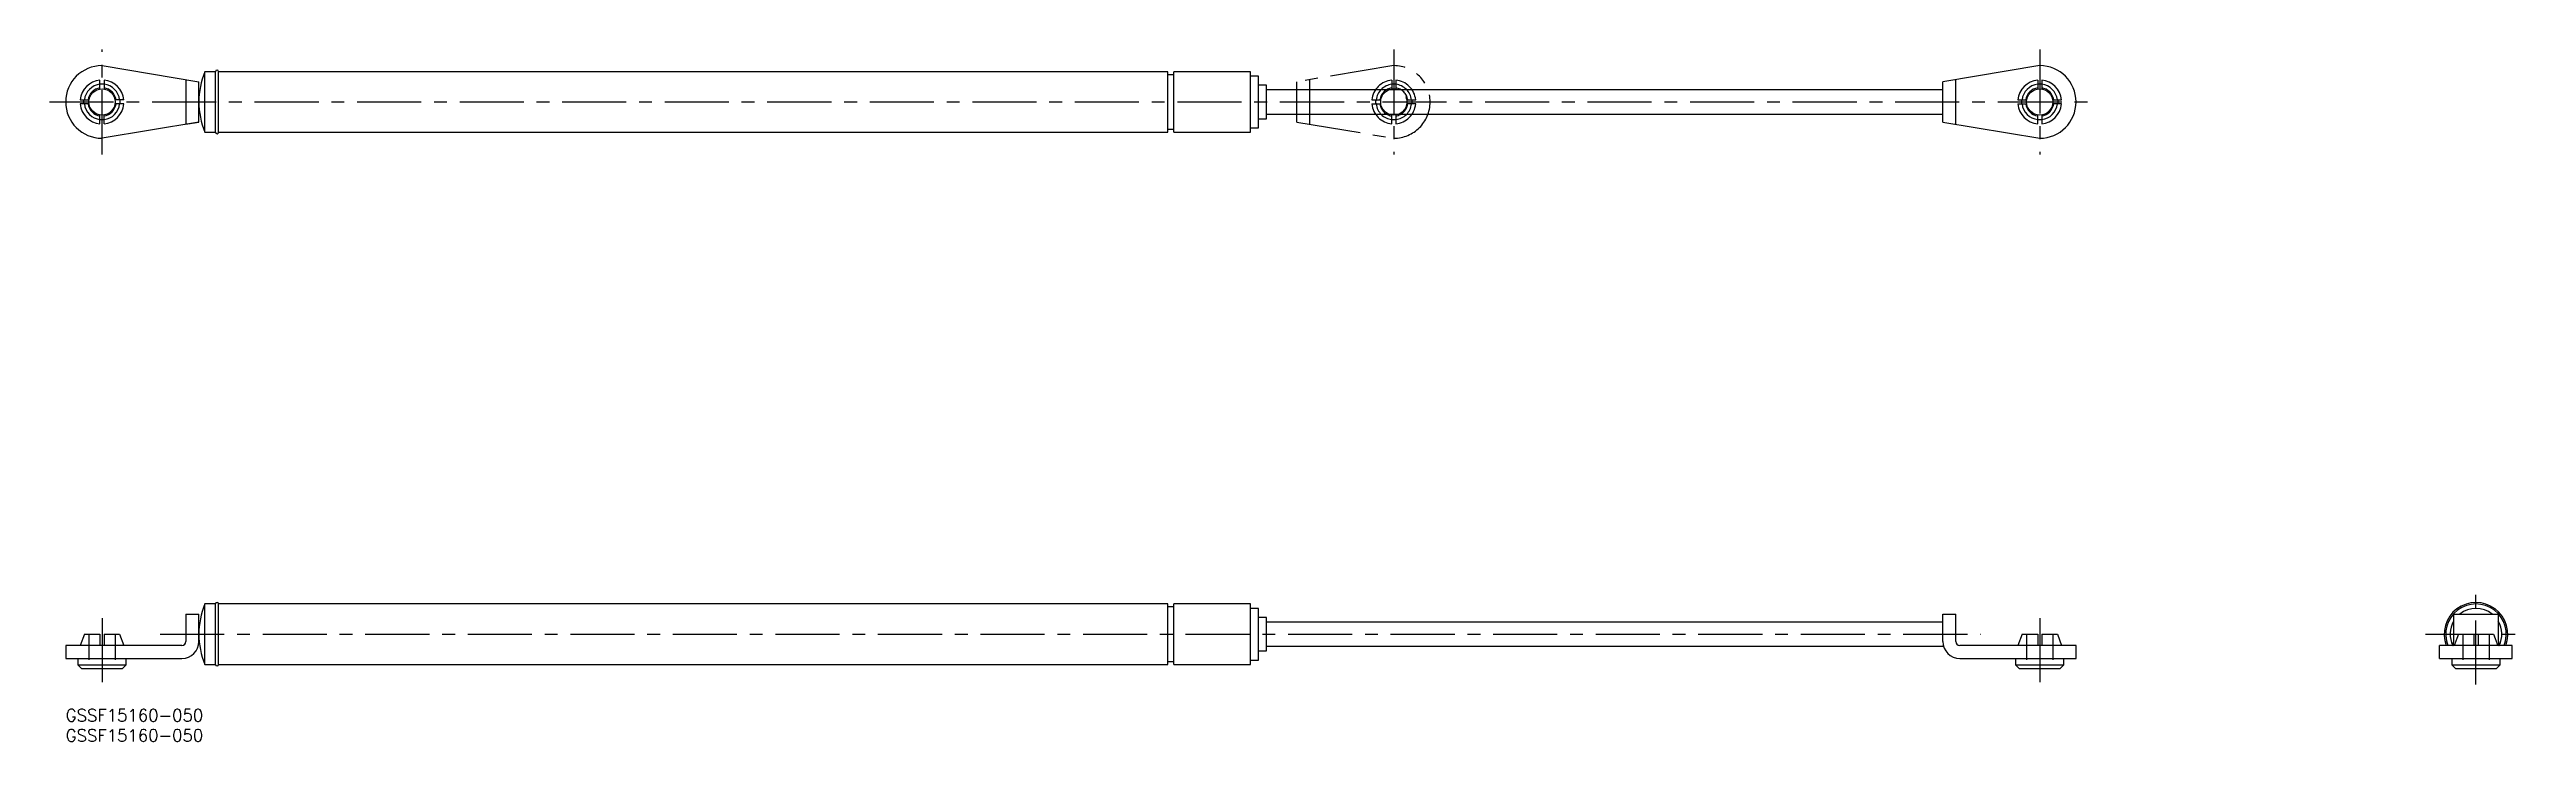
# Model space of a CAD drawing. Extents: x -4 to 610, y -8 to 164.
import ezdxf

# ---------------------------------------------------------------- set-up
doc = ezdxf.new("R2010")
doc.units = 0
doc.header["$LTSCALE"] = 0.5
for name, pattern in [('CENTER', [50.8, 31.75, -6.35, 6.35, -6.35]), ('DASHED', [19.05, 12.7, -6.35]), ('PHANTOM', [63.5, 31.75, -6.35, 6.35, -6.35, 6.35, -6.35])]:
    doc.linetypes.add(name, pattern=pattern)
for name, color, linetype in [('MSM_CENTER', 1, 'CENTER'), ('MSM_CONTINUOUS', 7, 'CONTINUOUS'), ('MSM_DASHED', 4, 'DASHED'), ('MSM_IMAGINARY', 6, 'PHANTOM'), ('MSM_PART_NUMBER', 7, 'CONTINUOUS')]:
    doc.layers.add(name, color=color, linetype=linetype)
doc.styles.get("Standard").update_dxf_attribs({"font": 'txt.shx', "height": 3, "bigfont": 'bigfont.shx'})

# ---------------------------------------------------------------- blocks, each defined once
blk = doc.blocks.new('*U21')
at = {"layer": 'MSM_PART_NUMBER'}
blk.add_text('GSSF15160-050', height=3, dxfattribs=at).set_placement((0, -3))
blk = doc.blocks.new('*U22')
at = {"layer": 'MSM_PART_NUMBER'}
blk.add_text('GSSF15160-050', height=3, dxfattribs=at).set_placement((0, -8))

msp = doc.modelspace()

# ---------------------------------------------------------------- linework, layer by layer
at = {"layer": 'MSM_CENTER'}
for p, q in [((9, 137.57), (9, 163.57)), ((329, 163.57), (329, 137.57)), ((489, 163.57), (489, 137.57)), ((-4, 150.57), (502, 150.57)), ((597.08, 6.1), (597.08, 31.1)), ((9, 22.6), (9, 6)), ((23.42, 18.6), (474.32, 18.6)), ((489, 22.6), (489, 6)), ((584.58, 18.6), (609.58, 18.6))]:
    msp.add_line(p, q, dxfattribs=at)
at = {"layer": 'MSM_CONTINUOUS'}
for p, q in [((9, 159.57), (33, 155.57)), ((489, 159.57), (465, 155.57)), ((8.5, 153.78), (8.5, 155.99)), ((8.5, 155.04), (9.5, 155.04)), ((9.5, 155.99), (9.5, 153.78)), ((29.8, 156.1), (29.8, 145.04)), ((33, 145.57), (33, 155.57)), ((37.12, 158.07), (34.46, 158.07)), ((34.46, 143.07), (34.46, 158.07)), ((37.12, 143.07), (37.12, 158.07)), ((273, 158.07), (37.88, 158.07)), ((37.88, 143.07), (37.88, 158.07)), ((273, 143.07), (273, 158.07)), ((274.5, 157.32), (273, 157.32)), ((274.5, 143.07), (274.5, 158.07)), ((293.5, 158.07), (274.5, 158.07)), ((293.5, 143.07), (293.5, 158.07)), ((295.5, 156.97), (293.5, 156.97)), ((295.5, 144.17), (295.5, 156.97)), ((297.5, 154.72), (295.5, 154.72)), ((297.5, 146.42), (297.5, 154.72)), ((465, 153.57), (297.5, 153.57)), ((465, 145.57), (465, 155.57)), ((468.2, 145.04), (468.2, 156.1)), ((488.5, 155.99), (488.5, 153.78)), ((488.5, 155.04), (489.5, 155.04)), ((489.5, 155.99), (489.5, 153.78)), ((3.58, 151.07), (5.79, 151.07)), ((5.79, 150.07), (3.58, 150.07)), ((4.5, 150.57), (4.53, 151.07)), ((4.53, 150.07), (4.5, 150.57)), ((8.5, 145.15), (8.5, 147.36)), ((9.5, 145.15), (9.5, 147.36)), ((14.42, 151.07), (12.21, 151.07)), ((14.42, 150.07), (12.21, 150.07)), ((297.5, 147.57), (465, 147.57)), ((483.58, 151.07), (485.79, 151.07)), ((483.58, 150.07), (485.79, 150.07)), ((488.5, 145.15), (488.5, 147.36)), ((489.5, 147.36), (489.5, 145.15)), ((492.21, 151.07), (494.42, 151.07)), ((494.42, 150.07), (492.21, 150.07)), ((493.47, 151.07), (493.5, 150.57)), ((493.5, 150.57), (493.47, 150.07)), ((9.5, 146.1), (8.5, 146.1)), ((33, 145.57), (9, 141.57)), ((29.8, 145.04), (33, 145.57)), ((34.46, 143.07), (37.12, 143.07)), ((37.88, 143.07), (273, 143.07)), ((273, 143.82), (274.5, 143.82)), ((274.5, 143.07), (293.5, 143.07)), ((293.5, 144.17), (295.5, 144.17)), ((295.5, 146.42), (297.5, 146.42)), ((465, 145.57), (489, 141.57)), ((489.5, 146.1), (488.5, 146.1)), ((37.12, 26.1), (34.46, 26.1)), ((34.46, 11.1), (34.46, 26.1)), ((37.12, 11.1), (37.12, 26.1)), ((273, 26.1), (37.88, 26.1)), ((37.88, 11.1), (37.88, 26.1)), ((273, 11.1), (273, 26.1)), ((274.5, 25.35), (273, 25.35)), ((293.5, 26.1), (274.5, 26.1)), ((274.5, 11.1), (274.5, 26.1)), ((293.5, 11.1), (293.5, 26.1)), ((295.5, 25), (293.5, 25)), ((295.5, 12.2), (295.5, 25)), ((4.63, 18.6), (3.58, 15.8)), ((4.63, 18.6), (8.5, 18.6)), ((8.5, 18.6), (8.5, 15.8)), ((9.5, 18.6), (13.37, 18.6)), ((9.5, 18.6), (9.5, 15.8)), ((13.37, 18.6), (14.42, 15.8)), ((29.8, 23.6), (29.8, 16.8)), ((29.8, 23.6), (33, 23.6)), ((33, 16.8), (33, 23.6)), ((297.5, 22.75), (295.5, 22.75)), ((297.5, 18.6), (297.5, 22.75)), ((297.5, 14.45), (297.5, 22.75)), ((465, 21.6), (297.5, 21.6)), ((465, 16.8), (465, 23.6)), ((465, 23.6), (468.2, 23.6)), ((468.2, 16.8), (468.2, 23.6)), ((484.63, 18.6), (483.58, 15.8)), ((484.63, 18.6), (488.5, 18.6)), ((488.5, 18.6), (488.5, 15.8)), ((489.5, 18.6), (493.37, 18.6)), ((489.5, 18.6), (489.5, 15.8)), ((493.37, 18.6), (494.42, 15.8)), ((591.55, 23.6), (602.61, 23.6)), ((591.55, 16.8), (591.55, 23.6)), ((592.71, 18.6), (591.67, 15.8)), ((592.71, 18.6), (596.58, 18.6)), ((596.58, 18.6), (596.58, 15.8)), ((597.58, 18.6), (601.45, 18.6)), ((597.58, 18.6), (597.58, 15.8)), ((601.45, 18.6), (602.5, 15.8)), ((602.61, 23.6), (602.61, 16.8)), ((0, 15.8), (0, 12.6)), ((28.8, 15.8), (0, 15.8)), ((0, 12.6), (28.8, 12.6)), ((3, 12.6), (3, 11)), ((15, 11), (15, 12.6)), ((295.5, 14.45), (297.5, 14.45)), ((297.5, 15.6), (465.18, 15.6)), ((498, 15.8), (469.2, 15.8)), ((469.2, 12.6), (498, 12.6)), ((483, 12.6), (483, 11)), ((495, 11), (495, 12.6)), ((498, 12.6), (498, 15.8)), ((588.08, 12.6), (588.08, 15.8)), ((606.08, 15.8), (588.08, 15.8)), ((588.08, 12.6), (606.08, 12.6)), ((591.08, 12.6), (591.08, 11)), ((603.08, 11), (603.08, 12.6)), ((606.08, 12.6), (606.08, 15.8)), ((3, 11), (4, 10)), ((3, 11), (15, 11)), ((14, 10), (4, 10)), ((14, 10), (15, 11)), ((34.46, 11.1), (37.12, 11.1)), ((37.88, 11.1), (273, 11.1)), ((273, 11.85), (274.5, 11.85)), ((274.5, 11.1), (293.5, 11.1)), ((293.5, 12.2), (295.5, 12.2)), ((483, 11), (484, 10)), ((483, 11), (495, 11)), ((494, 10), (484, 10)), ((494, 10), (495, 11)), ((591.08, 11), (592.08, 10)), ((591.08, 11), (603.08, 11)), ((602.08, 10), (592.08, 10)), ((602.08, 10), (603.08, 11))]:
    msp.add_line(p, q, dxfattribs=at)
for points in [[(591.38, 15.8, 0), (591.38, 15.8, 0), (591.38, 15.8, 0), (591.39, 15.8, 0), (591.39, 15.8, 0), (591.39, 15.8, 0), (591.39, 15.8, 0), (591.4, 15.8, 0), (591.4, 15.8, 0), (591.4, 15.81, 0), (591.4, 15.81, 0), (591.4, 15.81, 0), (591.41, 15.81, 0), (591.41, 15.81, 0), (591.41, 15.81, 0), (591.41, 15.82, 0), (591.41, 15.82, 0), (591.42, 15.82, 0), (591.42, 15.82, 0), (591.42, 15.83, 0), (591.42, 15.83, 0), (591.42, 15.83, 0), (591.43, 15.84, 0), (591.43, 15.84, 0), (591.43, 15.84, 0), (591.43, 15.85, 0), (591.43, 15.85, 0), (591.44, 15.85, 0), (591.44, 15.86, 0), (591.44, 15.86, 0), (591.44, 15.87, 0), (591.44, 15.87, 0), (591.45, 15.88, 0), (591.45, 15.88, 0), (591.45, 15.89, 0), (591.45, 15.89, 0), (591.45, 15.9, 0), (591.45, 15.9, 0), (591.46, 15.91, 0), (591.46, 15.91, 0), (591.46, 15.92, 0), (591.46, 15.92, 0), (591.46, 15.93, 0), (591.47, 15.94, 0), (591.47, 15.94, 0), (591.47, 15.95, 0), (591.47, 15.96, 0), (591.47, 15.96, 0), (591.47, 15.97, 0), (591.48, 15.98, 0), (591.48, 15.98, 0), (591.48, 15.99, 0), (591.48, 16, 0), (591.48, 16, 0), (591.48, 16.01, 0), (591.49, 16.02, 0), (591.49, 16.03, 0), (591.49, 16.03, 0), (591.49, 16.04, 0), (591.49, 16.05, 0), (591.49, 16.06, 0), (591.5, 16.07, 0), (591.5, 16.08, 0), (591.5, 16.08, 0), (591.5, 16.09, 0), (591.5, 16.1, 0), (591.5, 16.11, 0), (591.5, 16.12, 0), (591.5, 16.13, 0), (591.51, 16.14, 0), (591.51, 16.15, 0), (591.51, 16.16, 0), (591.51, 16.17, 0), (591.51, 16.18, 0), (591.51, 16.18, 0), (591.51, 16.19, 0), (591.51, 16.2, 0), (591.52, 16.21, 0), (591.52, 16.22, 0), (591.52, 16.23, 0), (591.52, 16.24, 0), (591.52, 16.25, 0), (591.52, 16.27, 0), (591.52, 16.28, 0), (591.52, 16.29, 0), (591.52, 16.3, 0), (591.53, 16.31, 0), (591.53, 16.32, 0), (591.53, 16.33, 0), (591.53, 16.34, 0), (591.53, 16.35, 0), (591.53, 16.36, 0), (591.53, 16.37, 0), (591.53, 16.38, 0), (591.53, 16.39, 0), (591.53, 16.41, 0), (591.53, 16.42, 0), (591.54, 16.43, 0), (591.54, 16.44, 0), (591.54, 16.45, 0), (591.54, 16.46, 0), (591.54, 16.47, 0), (591.54, 16.49, 0), (591.54, 16.5, 0), (591.54, 16.51, 0), (591.54, 16.52, 0), (591.54, 16.53, 0), (591.54, 16.55, 0), (591.54, 16.56, 0), (591.54, 16.57, 0), (591.54, 16.58, 0), (591.54, 16.59, 0), (591.54, 16.6, 0), (591.54, 16.62, 0), (591.55, 16.63, 0), (591.55, 16.64, 0), (591.55, 16.65, 0), (591.55, 16.67, 0), (591.55, 16.68, 0), (591.55, 16.69, 0), (591.55, 16.7, 0), (591.55, 16.71, 0), (591.55, 16.73, 0), (591.55, 16.74, 0), (591.55, 16.75, 0), (591.55, 16.76, 0), (591.55, 16.78, 0), (591.55, 16.79, 0), (591.55, 16.8, 0)], [(602.62, 16.8, 0), (602.62, 16.79, 0), (602.62, 16.78, 0), (602.62, 16.76, 0), (602.62, 16.75, 0), (602.62, 16.74, 0), (602.62, 16.73, 0), (602.62, 16.71, 0), (602.62, 16.7, 0), (602.62, 16.69, 0), (602.62, 16.68, 0), (602.62, 16.67, 0), (602.62, 16.65, 0), (602.62, 16.64, 0), (602.62, 16.63, 0), (602.62, 16.62, 0), (602.62, 16.6, 0), (602.62, 16.59, 0), (602.62, 16.58, 0), (602.62, 16.57, 0), (602.62, 16.56, 0), (602.62, 16.55, 0), (602.62, 16.53, 0), (602.62, 16.52, 0), (602.62, 16.51, 0), (602.62, 16.5, 0), (602.62, 16.49, 0), (602.62, 16.47, 0), (602.62, 16.46, 0), (602.62, 16.45, 0), (602.63, 16.44, 0), (602.63, 16.43, 0), (602.63, 16.42, 0), (602.63, 16.41, 0), (602.63, 16.39, 0), (602.63, 16.38, 0), (602.63, 16.37, 0), (602.63, 16.36, 0), (602.63, 16.35, 0), (602.63, 16.34, 0), (602.63, 16.33, 0), (602.63, 16.32, 0), (602.64, 16.31, 0), (602.64, 16.3, 0), (602.64, 16.29, 0), (602.64, 16.28, 0), (602.64, 16.27, 0), (602.64, 16.25, 0), (602.64, 16.24, 0), (602.64, 16.23, 0), (602.64, 16.22, 0), (602.65, 16.21, 0), (602.65, 16.2, 0), (602.65, 16.19, 0), (602.65, 16.18, 0), (602.65, 16.18, 0), (602.65, 16.17, 0), (602.65, 16.16, 0), (602.65, 16.15, 0), (602.66, 16.14, 0), (602.66, 16.13, 0), (602.66, 16.12, 0), (602.66, 16.11, 0), (602.66, 16.1, 0), (602.66, 16.09, 0), (602.66, 16.08, 0), (602.67, 16.08, 0), (602.67, 16.07, 0), (602.67, 16.06, 0), (602.67, 16.05, 0), (602.67, 16.04, 0), (602.67, 16.03, 0), (602.68, 16.03, 0), (602.68, 16.02, 0), (602.68, 16.01, 0), (602.68, 16, 0), (602.68, 16, 0), (602.68, 15.99, 0), (602.68, 15.98, 0), (602.69, 15.98, 0), (602.69, 15.97, 0), (602.69, 15.96, 0), (602.69, 15.96, 0), (602.69, 15.95, 0), (602.7, 15.94, 0), (602.7, 15.94, 0), (602.7, 15.93, 0), (602.7, 15.92, 0), (602.7, 15.92, 0), (602.71, 15.91, 0), (602.71, 15.91, 0), (602.71, 15.9, 0), (602.71, 15.9, 0), (602.71, 15.89, 0), (602.71, 15.89, 0), (602.72, 15.88, 0), (602.72, 15.88, 0), (602.72, 15.87, 0), (602.72, 15.87, 0), (602.72, 15.86, 0), (602.73, 15.86, 0), (602.73, 15.85, 0), (602.73, 15.85, 0), (602.73, 15.85, 0), (602.73, 15.84, 0), (602.74, 15.84, 0), (602.74, 15.84, 0), (602.74, 15.83, 0), (602.74, 15.83, 0), (602.74, 15.83, 0), (602.75, 15.82, 0), (602.75, 15.82, 0), (602.75, 15.82, 0), (602.75, 15.82, 0), (602.75, 15.81, 0), (602.75, 15.81, 0), (602.76, 15.81, 0), (602.76, 15.81, 0), (602.76, 15.81, 0), (602.76, 15.81, 0), (602.76, 15.8, 0), (602.77, 15.8, 0), (602.77, 15.8, 0), (602.77, 15.8, 0), (602.77, 15.8, 0), (602.77, 15.8, 0), (602.78, 15.8, 0), (602.78, 15.8, 0), (602.78, 15.8, 0)]]:
    msp.add_polyline3d(points, dxfattribs=at)
for centre in [(9, 150.57), (489, 150.57)]:
    msp.add_circle(centre, 3.25, dxfattribs=at)
for centre, radius, start, end in [((9, 150.57), 9, 90, 270), ((489, 150.57), 9, 270, 90), ((9, 150.57), 5.44, 95.27522, 174.72478), ((9, 150.57), 4.4, 96.52498, 173.47502), ((9, 150.57), 3.5, 98.21321, 171.78679), ((9, 150.57), 5.44, 5.27522, 84.72478), ((9, 150.57), 4.4, 6.52498, 83.47502), ((9, 150.57), 3.5, 8.21321, 81.78679), ((53, 150.57), 20, 157.97569, 202.02431), ((37.5, 158.07), 0.375, 0, 180), ((489, 150.57), 5.44, 95.27522, 174.72478), ((489, 150.57), 4.4, 96.52498, 173.47502), ((489, 150.57), 3.5, 98.21321, 171.78679), ((489, 150.57), 5.44, 5.27522, 84.72478), ((489, 150.57), 4.4, 6.52498, 83.47502), ((489, 150.57), 3.5, 8.21321, 81.78679), ((9, 150.57), 5.44, 185.27522, 264.72478), ((9, 150.57), 4.4, 186.52498, 263.47502), ((9, 150.57), 3.5, 188.21321, 261.78679), ((9, 150.57), 4.4, 276.52498, 353.47502), ((9, 150.57), 5.44, 275.27522, 354.72478), ((9, 150.57), 3.5, 278.21321, 351.78679), ((9.05, 150.57), 4.45, 353.58504, 6.48903), ((489, 150.57), 5.44, 185.27522, 264.72478), ((488.95, 150.57), 4.45, 173.58504, 186.48903), ((489, 150.57), 4.4, 186.52498, 263.47502), ((489, 150.57), 3.5, 188.21321, 261.78679), ((489, 150.57), 4.4, 276.52498, 353.47502), ((489, 150.57), 3.5, 278.21321, 351.78679), ((489, 150.57), 5.44, 275.27522, 354.72478), ((37.5, 143.07), 0.375, 180, 0), ((53, 18.6), 20, 157.97569, 202.02431), ((37.5, 26.1), 0.375, 0, 180), ((597.08, 18.6), 7.87, 339.1725, 200.8275), ((597.08, 18.6), 7.5, 338.07866, 201.92134), ((597.08, 18.6), 6.4, 51.37517, 128.62483), ((597.15, 18.6), 6.46, 150.12967, 205.64997), ((597.08, 18.6), 6.4, 334.05552, 30.16484), ((28.8, 16.8), 1, 270, 0), ((28.8, 16.8), 4.2, 270, 0), ((469.2, 16.8), 4.2, 180, 270), ((469.2, 16.8), 1, 180, 270), ((37.5, 11.1), 0.375, 180, 0)]:
    msp.add_arc(centre, radius, start, end, dxfattribs=at)
at = {"layer": 'MSM_DASHED'}
for p, q in [((5.75, 18.6), (5.75, 10)), ((12.25, 18.6), (12.25, 10)), ((485.75, 18.6), (485.75, 10)), ((492.25, 18.6), (492.25, 10)), ((593.83, 18.6), (593.83, 10)), ((600.33, 18.6), (600.33, 10))]:
    msp.add_line(p, q, dxfattribs=at)
at = {"layer": 'MSM_IMAGINARY'}
for p, q in [((329, 159.57), (305, 155.57)), ((305, 145.57), (305, 155.57)), ((308.2, 145.04), (308.2, 156.1)), ((328.5, 155.99), (328.5, 153.78)), ((328.5, 155.04), (329.5, 155.04)), ((329.5, 155.99), (329.5, 153.78)), ((323.58, 151.07), (325.79, 151.07)), ((323.58, 150.07), (325.79, 150.07)), ((328.5, 145.15), (328.5, 147.36)), ((329.5, 147.36), (329.5, 145.15)), ((332.21, 151.07), (334.42, 151.07)), ((334.42, 150.07), (332.21, 150.07)), ((333.47, 151.07), (333.5, 150.57)), ((333.5, 150.57), (333.47, 150.07)), ((305, 145.57), (329, 141.57)), ((329.5, 146.1), (328.5, 146.1))]:
    msp.add_line(p, q, dxfattribs=at)
msp.add_circle((329, 150.57), 3.25, dxfattribs=at)
for centre, radius, start, end in [((329, 150.57), 9, 270, 90), ((329, 150.57), 5.44, 95.27522, 174.72478), ((329, 150.57), 4.4, 96.52498, 173.47502), ((329, 150.57), 3.5, 98.21321, 171.78679), ((329, 150.57), 5.44, 5.27522, 84.72478), ((329, 150.57), 4.4, 6.52498, 83.47502), ((329, 150.57), 3.5, 8.21321, 81.78679), ((329, 150.57), 5.44, 185.27522, 264.72478), ((328.95, 150.57), 4.45, 173.58504, 186.48903), ((329, 150.57), 4.4, 186.52498, 263.47502), ((329, 150.57), 3.5, 188.21321, 261.78679), ((329, 150.57), 4.4, 276.52498, 353.47502), ((329, 150.57), 3.5, 278.21321, 351.78679), ((329, 150.57), 5.44, 275.27522, 354.72478)]:
    msp.add_arc(centre, radius, start, end, dxfattribs=at)

# ---------------------------------------------------------------- block references
at = {"layer": 'MSM_CONTINUOUS'}
for name in ['*U21', '*U22']:
    msp.add_blockref(name, (0, 0), dxfattribs=at)

doc.saveas('drawing.dxf')
